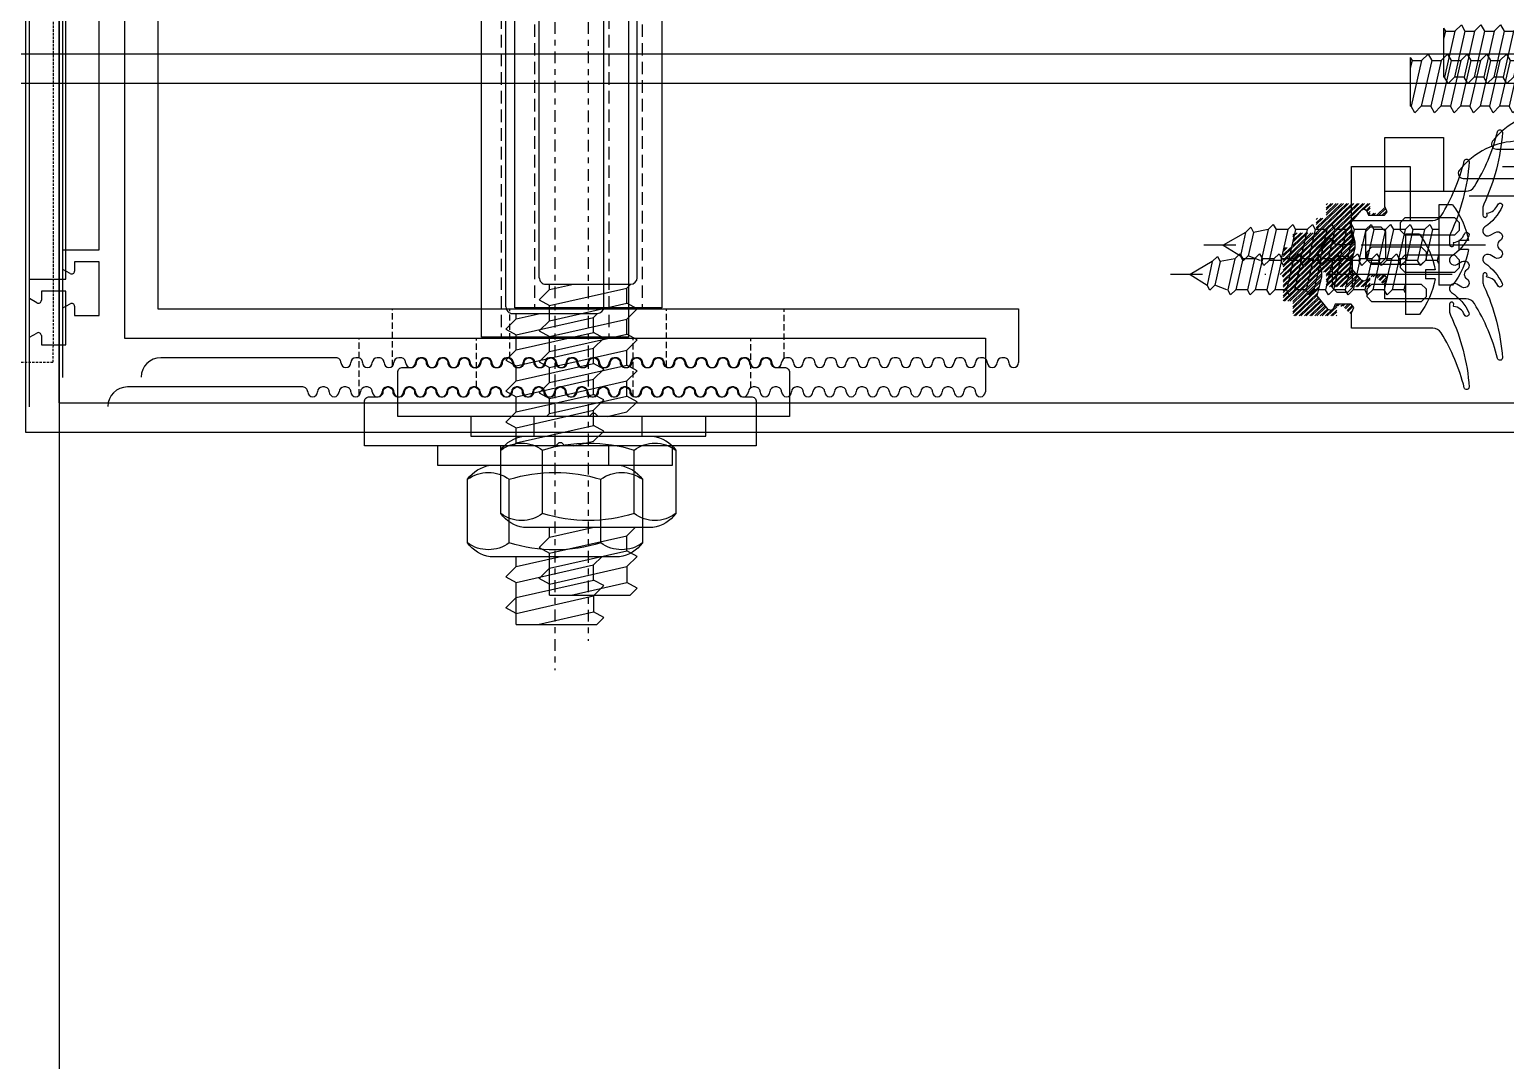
# Model space of a CAD drawing. Header units: inches. Extents: x 4821 to 127877, y 58012 to 433683.
# Drawn here: x 87604.7 to 87755.4, y 82261.8 to 82367 of the extents above; entities that cross this region are included whole.
import ezdxf

# ---------------------------------------------------------------- set-up
doc = ezdxf.new("R2010")
doc.units = ezdxf.units.IN
doc.header["$MEASUREMENT"] = 0
for name, pattern in [('$0$HIDDEN', [0.375, 0.25, -0.125]), ('$1$Center', [29.999999, 12, -6, 6, -6]), ('$1$DASHDOT', [25.4, 12.7, -6.35, 0, -6.35]), ('$1$DASHED', [19.05, 12.7, -6.35])]:
    doc.linetypes.add(name, pattern=pattern)
for name, color, linetype in [('$1$BEAM', 2, 'Continuous'), ('A-FURN-FIXD', 10, 'Continuous'), ('A-WAL-CMU', 7, 'Continuous'), ('A-WAL-LOW', 41, 'Continuous'), ('A-WALL', 53, 'Continuous'), ('A-WIN', 141, 'Continuous')]:
    doc.layers.add(name, color=color, linetype=linetype)

# ---------------------------------------------------------------- blocks, each defined once
blk = doc.blocks.new('$1$M6x25')
at = {"color": 71}
for p, q in [((0, 5), (-5.5, 5)), ((0, 5), (0, -5)), ((-6, 4.5), (-6, -4.5)), ((0.82, 2.34), (0, 2.34)), ((1.19, 3), (0.82, 2.34)), ((0.82, 2.34), (1.88, -2.34)), ((1.85, 2.34), (1.19, 3)), ((1.85, 2.34), (2.91, -2.34)), ((2.82, 2.34), (1.85, 2.34)), ((3.19, 3), (2.82, 2.34)), ((2.82, 2.34), (3.88, -2.34)), ((3.85, 2.34), (3.19, 3)), ((3.85, 2.34), (4.91, -2.34)), ((4.82, 2.34), (3.85, 2.34)), ((5.19, 3), (4.82, 2.34)), ((4.82, 2.34), (5.88, -2.34)), ((5.85, 2.34), (5.19, 3)), ((5.85, 2.34), (6.91, -2.34)), ((6.82, 2.34), (5.85, 2.34)), ((7.19, 3), (6.82, 2.34)), ((6.82, 2.34), (7.88, -2.34)), ((7.85, 2.34), (7.19, 3)), ((7.85, 2.34), (8.91, -2.34)), ((8.82, 2.34), (7.85, 2.34)), ((9.19, 3), (8.82, 2.34)), ((8.82, 2.34), (9.88, -2.34)), ((9.85, 2.34), (9.19, 3)), ((9.85, 2.34), (10.91, -2.34)), ((10.82, 2.34), (9.85, 2.34)), ((11.19, 3), (10.82, 2.34)), ((10.82, 2.34), (11.88, -2.34)), ((11.85, 2.34), (11.19, 3)), ((11.85, 2.34), (12.91, -2.34)), ((12.82, 2.34), (11.85, 2.34)), ((13.19, 3), (12.82, 2.34)), ((12.82, 2.34), (13.88, -2.34)), ((13.85, 2.34), (13.19, 3)), ((13.85, 2.34), (14.91, -2.34)), ((14.82, 2.34), (13.85, 2.34)), ((15.19, 3), (14.82, 2.34)), ((14.82, 2.34), (15.88, -2.34)), ((15.85, 2.34), (15.19, 3)), ((15.85, 2.34), (16.91, -2.34)), ((16.82, 2.34), (15.85, 2.34)), ((17.19, 3), (16.82, 2.34)), ((16.82, 2.34), (17.88, -2.34)), ((17.85, 2.34), (17.19, 3)), ((17.85, 2.34), (18.91, -2.34)), ((18.82, 2.34), (17.85, 2.34)), ((19.19, 3), (18.82, 2.34)), ((18.82, 2.34), (19.88, -2.34)), ((19.85, 2.34), (19.19, 3)), ((19.85, 2.34), (20.91, -2.34)), ((20.82, 2.34), (19.85, 2.34)), ((21.19, 3), (20.82, 2.34)), ((20.82, 2.34), (21.88, -2.34)), ((21.85, 2.34), (21.19, 3)), ((21.85, 2.34), (22.91, -2.34)), ((22.82, 2.34), (21.85, 2.34)), ((23.19, 3), (22.82, 2.34)), ((22.82, 2.34), (23.88, -2.34)), ((23.85, 2.34), (23.19, 3)), ((23.85, 2.34), (24.91, -2.34)), ((24.82, 2.34), (23.85, 2.34)), ((25, 2.66), (24.82, 2.34)), ((24.82, 2.34), (25, 1.56)), ((25, 2.66), (25, -2.34)), ((1.88, -2.34), (0, -2.34)), ((1.88, -2.34), (2.54, -3)), ((2.54, -3), (2.91, -2.34)), ((2.91, -2.34), (3.88, -2.34)), ((3.88, -2.34), (4.54, -3)), ((4.54, -3), (4.91, -2.34)), ((4.91, -2.34), (5.88, -2.34)), ((5.88, -2.34), (6.54, -3)), ((6.54, -3), (6.91, -2.34)), ((6.91, -2.34), (7.88, -2.34)), ((7.88, -2.34), (8.54, -3)), ((8.54, -3), (8.91, -2.34)), ((8.91, -2.34), (9.88, -2.34)), ((9.88, -2.34), (10.54, -3)), ((10.54, -3), (10.91, -2.34)), ((10.91, -2.34), (11.88, -2.34)), ((11.88, -2.34), (12.54, -3)), ((12.54, -3), (12.91, -2.34)), ((12.91, -2.34), (13.88, -2.34)), ((13.88, -2.34), (14.54, -3)), ((14.54, -3), (14.91, -2.34)), ((14.91, -2.34), (15.88, -2.34)), ((15.88, -2.34), (16.54, -3)), ((16.54, -3), (16.91, -2.34)), ((16.91, -2.34), (17.88, -2.34)), ((17.88, -2.34), (18.54, -3)), ((18.54, -3), (18.91, -2.34)), ((18.91, -2.34), (19.88, -2.34)), ((19.88, -2.34), (20.54, -3)), ((20.54, -3), (20.91, -2.34)), ((20.91, -2.34), (21.88, -2.34)), ((21.88, -2.34), (22.54, -3)), ((22.54, -3), (22.91, -2.34)), ((22.91, -2.34), (23.88, -2.34)), ((23.88, -2.34), (24.54, -3)), ((24.54, -3), (24.91, -2.34)), ((24.91, -2.34), (25, -2.34)), ((0, -5), (-5.5, -5))]:
    blk.add_line(p, q, dxfattribs=at)
at = {"color": 71, "linetype": '$1$DASHED', "ltscale": 100}
for p, q in [((-6, 2.89), (-3, 2.89)), ((-6, 1.44), (-3, 1.44)), ((-6, -1.44), (-3, -1.44)), ((-6, -2.89), (-3, -2.89))]:
    blk.add_line(p, q, dxfattribs=at)
at = {"color": 2, "linetype": '$1$Center', "ltscale": 10}
blk.add_line((-7.77, 0), (26.88, 0), dxfattribs=at)
at = {"color": 71}
for centre, start, end in [((-5.5, 4.5), 90, 180), ((-5.5, -4.5), 180, 270)]:
    blk.add_arc(centre, 0.5, start, end, dxfattribs=at)
at = {"color": 71, "linetype": '$1$DASHED', "ltscale": 100}
for centre, radius, start, end in [((-4.2, 2.17), 1.4, 329.0209, 30.9791), ((-8.11, 0), 5.31, 344.2222, 15.7778), ((-4.2, -2.17), 1.4, 329.0209, 30.9791)]:
    blk.add_arc(centre, radius, start, end, dxfattribs=at)
blk = doc.blocks.new('$1$GTSY500112')
at = {"layer": 'A-FURN-FIXD'}
blk.add_lwpolyline([(5.93, -11.75, 0.57735), (5.07, -11.75, -1), (4.2, -11.25), (4.49, -10.75, 0.965781), (3.64, -10.22, -0.138673), (1.56, -11.98, -1.037842), (1.37, -11.52, 0.283592), (2.23, -10.43, -0.584426), (2.31, -10.4, 1.39494), (2.44, -10), (1.75, -10, 0.111575), (1.32, -10.1, -0.09543), (-6.01, -12, -0.91232), (-6.08, -11.51, 0.076551), (-0.47, -9.14, 0.260148), (0, -8.29), (0, 0), (1.56, 0), (2.11, -0.24), (2.45, 0.05), (2.45, 1.67), (1.96, 1.89), (1.81, 2.1), (1.92, 2.38), (3.29, 3.53), (5.21, 3.03), (5.79, 3.03), (7.71, 3.53), (9.08, 2.38), (9.19, 2.1), (9.03, 1.89), (8.55, 1.67), (8.55, 0.05), (8.88, -0.24), (9.44, 0), (11, 0), (11, -8.29, 0.260148), (11.47, -9.14, 0.076551), (17.08, -11.51, -0.91232), (17, -12, -0.09543), (9.68, -10.1, 0.111575), (9.25, -10), (8.55, -10, 1.39494), (8.69, -10.4, -0.584426), (8.77, -10.43, 0.283592), (9.62, -11.52, -1.037842), (9.43, -11.98, -0.138673), (7.36, -10.22, 0.965781), (6.51, -10.75), (6.8, -11.25, -1)], format="xyb", close=True, dxfattribs=at)
for points in [[(4.13, -0.07), (3.64, 0.42), (3.64, 1.47), (4.13, 1.96), (6.87, 1.96), (7.36, 1.47), (7.36, 0.42), (6.87, -0.07)], [(4.01, -1.58), (4.5, -2.07), (4.5, -7.11), (4.01, -7.6), (3.19, -7.6), (2.7, -7.11), (2.7, -2.07), (3.19, -1.58)], [(7.81, -7.6), (6.99, -7.6), (6.5, -7.11), (6.5, -2.07), (6.99, -1.58), (7.81, -1.58), (8.3, -2.07), (8.3, -7.11)]]:
    blk.add_lwpolyline(points, close=True, dxfattribs=at)
blk = doc.blocks.new('$1$RHS4.2x22')
at = {"layer": 'A-FURN-FIXD'}
for p, q in [((1.42, 4.1), (0, 4.1)), ((0, -4.1), (0, 4.1)), ((-19.98, 1.61), (-20.26, 1.09)), ((-19.45, 1.09), (-19.98, 1.61)), ((-18.23, 1.58), (-19.45, 1.09)), ((-17.85, 2.1), (-18.13, 1.58)), ((-17.42, -1.58), (-18.13, 1.58)), ((-17.33, 1.58), (-17.85, 2.1)), ((-16.14, 1.58), (-17.33, 1.58)), ((-16.61, -1.58), (-17.33, 1.58)), ((-15.85, 2.1), (-16.14, 1.58)), ((-15.42, -1.58), (-16.14, 1.58)), ((-15.33, 1.58), (-15.85, 2.1)), ((-14.61, -1.58), (-15.33, 1.58)), ((-14.14, 1.58), (-15.33, 1.58)), ((-13.85, 2.1), (-14.14, 1.58)), ((-13.43, -1.58), (-14.14, 1.58)), ((-13.33, 1.58), (-13.85, 2.1)), ((-12.62, -1.58), (-13.33, 1.58)), ((-12.14, 1.58), (-13.33, 1.58)), ((-11.86, 2.1), (-12.14, 1.58)), ((-11.43, -1.58), (-12.14, 1.58)), ((-11.33, 1.58), (-11.86, 2.1)), ((-10.62, -1.58), (-11.33, 1.58)), ((-10.15, 1.58), (-11.33, 1.58)), ((-9.86, 2.1), (-10.15, 1.58)), ((-9.43, -1.58), (-10.15, 1.58)), ((-9.86, 2.1), (-9.34, 1.58)), ((-8.62, -1.58), (-9.34, 1.58)), ((-8.15, 1.58), (-9.34, 1.58)), ((-7.86, 2.1), (-8.15, 1.58)), ((-7.43, -1.58), (-8.15, 1.58)), ((-7.34, 1.58), (-7.86, 2.1)), ((-6.63, -1.58), (-7.34, 1.58)), ((-6.15, 1.58), (-7.34, 1.58)), ((-5.86, 2.1), (-6.15, 1.58)), ((-5.44, -1.58), (-6.15, 1.58)), ((-5.34, 1.58), (-5.86, 2.1)), ((-4.63, -1.58), (-5.34, 1.58)), ((-4.15, 1.58), (-5.34, 1.58)), ((-3.87, 2.1), (-4.15, 1.58)), ((-3.44, -1.58), (-4.15, 1.58)), ((-3.44, -1.58), (-4.15, 1.58)), ((-3.34, 1.58), (-3.87, 2.1)), ((-2.63, -1.58), (-3.34, 1.58)), ((-2.16, 1.58), (-3.34, 1.58)), ((-1.87, 2.1), (-2.16, 1.58)), ((-1.44, -1.58), (-2.16, 1.58)), ((-1.35, 1.58), (-1.87, 2.1)), ((-0.63, -1.58), (-1.35, 1.58)), ((-0.16, 1.58), (-1.35, 1.58)), ((0, 1.87), (-0.16, 1.58)), ((0, 0.87), (-0.16, 1.58)), ((-22, 0), (-20.26, 1.09)), ((-19.72, -1.3), (-22, 0)), ((-19.72, -1.3), (-20.26, 1.09)), ((-18.91, -1.3), (-19.45, 1.09)), ((3.05, 0.46), (2.04, 0.46)), ((2.04, -0.46), (2.04, 0.46)), ((-19.72, -1.3), (-19.2, -1.82)), ((-19.2, -1.82), (-18.91, -1.3)), ((-17.42, -1.58), (-18.91, -1.3)), ((3.05, -0.46), (2.04, -0.46)), ((-17.42, -1.58), (-16.9, -2.1)), ((-16.9, -2.1), (-16.61, -1.58)), ((-15.42, -1.58), (-16.61, -1.58)), ((-15.42, -1.58), (-14.9, -2.1)), ((-14.9, -2.1), (-14.61, -1.58)), ((-13.43, -1.58), (-14.61, -1.58)), ((-13.43, -1.58), (-12.9, -2.1)), ((-12.9, -2.1), (-12.62, -1.58)), ((-11.43, -1.58), (-12.62, -1.58)), ((-11.43, -1.58), (-10.91, -2.1)), ((-10.91, -2.1), (-10.62, -1.58)), ((-9.43, -1.58), (-10.62, -1.58)), ((-9.43, -1.58), (-8.91, -2.1)), ((-8.91, -2.1), (-8.62, -1.58)), ((-7.43, -1.58), (-8.62, -1.58)), ((-7.43, -1.58), (-6.91, -2.1)), ((-6.91, -2.1), (-6.63, -1.58)), ((-5.44, -1.58), (-6.63, -1.58)), ((-5.44, -1.58), (-4.91, -2.1)), ((-4.91, -2.1), (-4.63, -1.58)), ((-3.44, -1.58), (-4.63, -1.58)), ((-3.44, -1.58), (-2.92, -2.1)), ((-2.92, -2.1), (-2.63, -1.58)), ((-1.44, -1.58), (-2.63, -1.58)), ((-1.44, -1.58), (-0.92, -2.1)), ((-0.92, -2.1), (-0.63, -1.58)), ((0, -1.58), (-0.63, -1.58)), ((1.42, -4.1), (0, -4.1))]:
    blk.add_line(p, q, dxfattribs=at)
at = {"layer": 'A-FURN-FIXD', "linetype": '$1$DASHDOT'}
blk.add_line((4.78, 0), (-24, 0), dxfattribs=at)
at = {"layer": 'A-FURN-FIXD'}
for centre, start, end in [((-5.01, -0.91), 9.6294, 37.9057), ((-5.01, 0.91), 322.0943, 350.3706)]:
    blk.add_arc(centre, 8.15, start, end, dxfattribs=at)
blk = doc.blocks.new('$1$samola')
at = {"color": 71}
for p, q in [((-4.67, 7.92), (-4.67, 1.43)), ((4.68, 7.92), (4.68, 1.43))]:
    blk.add_line(p, q, dxfattribs=at)
blk.add_lwpolyline([(-8.93, 1.43, 0.202618), (-6.6, 0), (6.6, 0, 0.202618), (8.93, 1.43), (8.93, 7.92, 0.202618), (6.6, 9.35), (-6.6, 9.35, 0.202618), (-8.93, 7.92)], format="xyb", close=True, dxfattribs=at)
for points in [[(8.93, 7.92, 0.330304), (4.68, 7.92, 0.151843), (-4.67, 7.92, 0.330304), (-8.93, 7.92)], [(-8.93, 1.43, 0.330304), (-4.67, 1.43, 0.151843), (4.68, 1.43, 0.330304), (8.93, 1.43)]]:
    blk.add_lwpolyline(points, format="xyb", dxfattribs=at)
blk = doc.blocks.new('FIRST SLAB EDGE')
at = {"extrusion": (5.69003e-07, 1.56101e-06, 1)}
h = blk.add_hatch(dxfattribs=at)
h.set_pattern_fill('ANSI32', angle=179.0162)
h.set_pattern_definition([(224.016208986, (621118.67673, -1343831.5998), (0.2605731915, -0.26967871972), []), (224.016208986, (621118.5, -1343831.59677), (0.2605731915, -0.26967871972), [])])
h.paths.add_polyline_path([(1200801.71, -1728493.1), (1200801.71, -1728494.6), (1200800.71, -1728494.6), (1200800.71, -1728497.05), (1200800.41, -1728497.35), (1200800.71, -1728497.65), (1200800.71, -1728500.1), (1200801.71, -1728500.1), (1200801.71, -1728501.6), (1200806.21, -1728501.6), (1200806.21, -1728500.6), (1200806.81, -1728500.6), (1200807.71, -1728501.5), (1200807.71, -1728501.29), (1200807.95, -1728500.74), (1200807.65, -1728500.4), (1200806.03, -1728500.4), (1200805.82, -1728500.89), (1200805.61, -1728501.04), (1200805.33, -1728500.94), (1200804.18, -1728499.57), (1200804.67, -1728497.64), (1200804.67, -1728497.07), (1200804.18, -1728495.14), (1200805.33, -1728493.77), (1200805.61, -1728493.67), (1200805.82, -1728493.82), (1200806.03, -1728494.3), (1200807.65, -1728494.3), (1200807.95, -1728493.97), (1200807.71, -1728493.42), (1200807.71, -1728493.2), (1200806.81, -1728494.1), (1200806.21, -1728494.1), (1200806.21, -1728493.1)])
at = {"layer": '$1$BEAM', "color": 21, "linetype": '$1$DASHED', "ltscale": 0.1, "extrusion": (5.69003e-07, 1.56101e-06, 1)}
for p, q in [((1200720.86, -1728451.95, 0), (1200720.86, -1728503.75, 0)), ((1200731.86, -1728451.95, 0), (1200731.86, -1728503.75, 0))]:
    blk.add_line(p, q, dxfattribs=at)
at = {"layer": '$1$BEAM', "color": 31, "linetype": '$1$DASHED', "ltscale": 0.05, "extrusion": (5.69003e-07, 1.56101e-06, 1)}
for p, q in [((1200706.36, -1728509.71, 0), (1200706.36, -1728503.85, 0)), ((1200718.36, -1728508.87, 0), (1200718.36, -1728503.85, 0)), ((1200734.36, -1728509.78, 0), (1200734.36, -1728503.85, 0)), ((1200746.36, -1728508.92, 0), (1200746.36, -1728503.85, 0))]:
    blk.add_line(p, q, dxfattribs=at)
at = {"layer": '$1$BEAM', "extrusion": (5.69003e-07, 1.56101e-06, 1)}
blk.add_line((1200730.31, -1728530.19, 0), (1200731.36, -1728529.14, 0), dxfattribs=at)
at = {"layer": '$1$BEAM', "color": 21, "extrusion": (5.69003e-07, 1.56101e-06, 1), "elevation": -2.01}
blk.add_lwpolyline([(1200733.86, -1728451.95), (1200733.86, -1728503.75), (1200718.86, -1728503.75), (1200718.86, -1728451.95)], close=True, dxfattribs=at)
at = {"color": 2, "linetype": '$1$Center', "ltscale": 0.1, "extrusion": (5.69003e-07, 1.56101e-06, 1)}
blk.add_line((1200726.36, -1728429.59, 0), (1200726.36, -1728537.78, 0), dxfattribs=at)
at = {"color": 71, "extrusion": (5.69003e-07, 1.56101e-06, 1)}
for p, q in [((1200721.35, -1728500.68, 0), (1200721.35, -1728439.27, 0)), ((1200731.36, -1728500.68, 0), (1200731.36, -1728439.27, 0)), ((1200722.4, -1728501.9, 0), (1200721.35, -1728502.95, 0)), ((1200722.02, -1728501.35, 0), (1200730.69, -1728501.35, 0)), ((1200722.4, -1728501.9, 0), (1200724.85, -1728501.35, 0)), ((1200722.4, -1728501.9, 0), (1200722.4, -1728501.35, 0)), ((1200722.4, -1728503.53, 0), (1200730.31, -1728501.74, 0)), ((1200730.31, -1728501.74, 0), (1200730.7, -1728501.35, 0)), ((1200730.31, -1728503.28, 0), (1200730.31, -1728501.74, 0)), ((1200721.35, -1728502.95, 0), (1200722.4, -1728503.53, 0)), ((1200722.4, -1728505.07, 0), (1200730.31, -1728503.28, 0)), ((1200722.4, -1728505.07, 0), (1200722.4, -1728503.53, 0)), ((1200731.36, -1728503.85, 0), (1200730.31, -1728503.28, 0)), ((1200722.4, -1728506.69, 0), (1200730.31, -1728504.9, 0)), ((1200730.31, -1728504.9, 0), (1200731.36, -1728503.85, 0)), ((1200730.31, -1728506.44, 0), (1200730.31, -1728504.9, 0)), ((1200722.4, -1728505.07, 0), (1200721.35, -1728506.12, 0)), ((1200721.35, -1728506.12, 0), (1200722.4, -1728506.69, 0)), ((1200722.4, -1728508.23, 0), (1200730.31, -1728506.44, 0)), ((1200731.36, -1728507.02, 0), (1200730.31, -1728506.44, 0)), ((1200722.4, -1728508.23, 0), (1200722.4, -1728506.69, 0)), ((1200722.4, -1728509.85, 0), (1200730.31, -1728508.07, 0)), ((1200730.31, -1728508.07, 0), (1200731.36, -1728507.02, 0)), ((1200730.31, -1728509.61, 0), (1200730.31, -1728508.07, 0)), ((1200722.4, -1728508.23, 0), (1200721.35, -1728509.28, 0)), ((1200721.35, -1728509.28, 0), (1200722.4, -1728509.85, 0)), ((1200722.4, -1728511.4, 0), (1200730.31, -1728509.61, 0)), ((1200722.4, -1728511.4, 0), (1200722.4, -1728509.85, 0)), ((1200731.36, -1728510.18, 0), (1200730.31, -1728509.61, 0)), ((1200730.31, -1728511.23, 0), (1200731.36, -1728510.18, 0)), ((1200722.4, -1728511.4, 0), (1200721.35, -1728512.44, 0)), ((1200721.35, -1728512.44, 0), (1200722.4, -1728513.02, 0)), ((1200722.4, -1728513.02, 0), (1200730.31, -1728511.23, 0)), ((1200730.31, -1728512.77, 0), (1200730.31, -1728511.23, 0)), ((1200722.4, -1728514.56, 0), (1200730.31, -1728512.77, 0)), ((1200722.4, -1728514.56, 0), (1200722.4, -1728513.02, 0)), ((1200731.36, -1728513.35, 0), (1200730.31, -1728512.77, 0)), ((1200730.31, -1728514.39, 0), (1200731.36, -1728513.35, 0)), ((1200720.85, -1728516.85, 0), (1200720.85, -1728514.85, 0)), ((1200722.4, -1728514.56, 0), (1200722.11, -1728514.85, 0)), ((1200728.3, -1728514.85, 0), (1200730.31, -1728514.39, 0)), ((1200731.86, -1728516.85, 0), (1200731.86, -1728514.85, 0)), ((1200722.4, -1728527.19, 0), (1200721.35, -1728528.24, 0)), ((1200722.4, -1728527.19, 0), (1200726.79, -1728526.2, 0)), ((1200722.4, -1728527.19, 0), (1200722.4, -1728526.2, 0)), ((1200722.4, -1728528.82, 0), (1200730.31, -1728527.03, 0)), ((1200730.31, -1728527.03, 0), (1200731.14, -1728526.2, 0)), ((1200730.31, -1728528.57, 0), (1200730.31, -1728527.03, 0)), ((1200721.35, -1728528.24, 0), (1200722.4, -1728528.82, 0)), ((1200722.4, -1728530.36, 0), (1200730.31, -1728528.57, 0)), ((1200722.4, -1728530.36, 0), (1200722.4, -1728528.82, 0)), ((1200731.36, -1728529.14, 0), (1200730.31, -1728528.57, 0)), ((1200722.4, -1728530.36, 0), (1200721.35, -1728531.4, 0)), ((1200722.4, -1728531.98, 0), (1200730.31, -1728530.19, 0)), ((1200722.4, -1728531.98, 0), (1200722.4, -1728530.35, 0)), ((1200730.31, -1728530.19, 0), (1200730.31, -1728531.81, 0)), ((1200722.4, -1728531.98, 0), (1200721.35, -1728531.4, 0)), ((1200722.4, -1728533.11, 0), (1200722.4, -1728531.98, 0)), ((1200724.6, -1728533.11, 0), (1200730.31, -1728531.81, 0)), ((1200731.36, -1728532.39, 0), (1200730.31, -1728531.81, 0)), ((1200722.39, -1728533.11, 0), (1200730.64, -1728533.11, 0)), ((1200730.64, -1728533.11, 0), (1200731.36, -1728532.39, 0))]:
    blk.add_line(p, q, dxfattribs=at)
at = {"color": 31, "extrusion": (5.69003e-07, 1.56101e-06, 1)}
for p, q in [((1200682.41, -1728451.85, 0), (1200682.41, -1728503.85, 0)), ((1200676.41, -1728497.85, 0), (1200676.41, -1728457.85, 0)), ((1200672.71, -1728499.83, 0), (1200672.71, -1728497.85, 0)), ((1200672.71, -1728497.85, 0), (1200676.41, -1728497.85, 0)), ((1200673.46, -1728500.26, 0), (1200672.71, -1728499.83, 0)), ((1200676.41, -1728499.05, 0), (1200673.91, -1728499.05, 0)), ((1200673.91, -1728499.05, 0), (1200673.91, -1728500, 0)), ((1200676.41, -1728504.55, 0), (1200676.41, -1728499.05, 0)), ((1200672.71, -1728503.77, 0), (1200673.46, -1728503.34, 0)), ((1200673.91, -1728503.6, 0), (1200673.91, -1728504.55, 0)), ((1200673.91, -1728504.55, 0), (1200676.41, -1728504.55, 0)), ((1200682.41, -1728503.85, 0), (1200770.31, -1728503.85, 0)), ((1200770.31, -1728503.85, 0), (1200770.31, -1728509.35, 0)), ((1200700.61, -1728508.85, 0), (1200682.71, -1728508.85, 0)), ((1200702.81, -1728508.85, 0), (1200702.61, -1728508.85, 0)), ((1200705.01, -1728508.85, 0), (1200704.81, -1728508.85, 0)), ((1200707.21, -1728508.85, 0), (1200707.01, -1728508.85, 0)), ((1200709.41, -1728508.85, 0), (1200709.21, -1728508.85, 0)), ((1200711.61, -1728508.85, 0), (1200711.41, -1728508.85, 0)), ((1200713.81, -1728508.85, 0), (1200713.61, -1728508.85, 0)), ((1200716.01, -1728508.85, 0), (1200715.81, -1728508.85, 0)), ((1200718.21, -1728508.85, 0), (1200718.01, -1728508.85, 0)), ((1200720.41, -1728508.85, 0), (1200720.21, -1728508.85, 0)), ((1200722.61, -1728508.85, 0), (1200722.41, -1728508.85, 0)), ((1200724.81, -1728508.85, 0), (1200724.61, -1728508.85, 0)), ((1200727.01, -1728508.85, 0), (1200726.81, -1728508.85, 0)), ((1200729.21, -1728508.85, 0), (1200729.01, -1728508.85, 0)), ((1200731.41, -1728508.85, 0), (1200731.21, -1728508.85, 0)), ((1200733.61, -1728508.85, 0), (1200733.41, -1728508.85, 0)), ((1200735.81, -1728508.85, 0), (1200735.61, -1728508.85, 0)), ((1200738.01, -1728508.85, 0), (1200737.81, -1728508.85, 0)), ((1200740.21, -1728508.85, 0), (1200740.01, -1728508.85, 0)), ((1200742.41, -1728508.85, 0), (1200742.21, -1728508.85, 0)), ((1200744.61, -1728508.85, 0), (1200744.41, -1728508.85, 0)), ((1200746.81, -1728508.85, 0), (1200746.61, -1728508.85, 0)), ((1200749.01, -1728508.85, 0), (1200748.81, -1728508.85, 0)), ((1200751.21, -1728508.85, 0), (1200751.01, -1728508.85, 0)), ((1200753.41, -1728508.85, 0), (1200753.21, -1728508.85, 0)), ((1200755.61, -1728508.85, 0), (1200755.41, -1728508.85, 0)), ((1200757.81, -1728508.85, 0), (1200757.61, -1728508.85, 0)), ((1200760.01, -1728508.85, 0), (1200759.81, -1728508.85, 0)), ((1200762.21, -1728508.85, 0), (1200762.01, -1728508.85, 0)), ((1200764.41, -1728508.85, 0), (1200764.21, -1728508.85, 0)), ((1200766.61, -1728508.85, 0), (1200766.41, -1728508.85, 0)), ((1200768.81, -1728508.85, 0), (1200768.61, -1728508.85, 0)), ((1200769.31, -1728509.35, 0), (1200769.31, -1728509.35, 0))]:
    blk.add_line(p, q, dxfattribs=at)
at = {"color": 81, "linetype": '$1$Center', "ltscale": 25, "extrusion": (5.69003e-07, 1.56101e-06, 1)}
blk.add_line((1200907.54, -1728477.85, 0), (1200653.24, -1728477.85, 0), dxfattribs=at)
at = {"color": 165, "linetype": 'Continuous', "extrusion": (5.69003e-07, 1.56101e-06, 1)}
blk.add_line((1200825.71, -1728489.35, 0), (1200819.71, -1728489.35, 0), dxfattribs=at)
at = {"color": 21, "linetype": 'Continuous', "extrusion": (5.69003e-07, 1.56101e-06, 1), "elevation": -2.01}
blk.add_lwpolyline([(1200824.91, -1728487.55, -0.414214), (1200825.91, -1728488.55), (1200825.91, -1728489.95), (1200825.91, -1728489.95), (1200825.91, -1728491.35), (1200825.91, -1728491.35), (1200825.91, -1728492.25, 0.414214), (1200826.61, -1728492.95), (1200828.21, -1728492.95), (1200828.21, -1728501.35), (1200829.51, -1728501.35), (1200829.51, -1728491.35), (1200829.51, -1728491.35), (1200829.51, -1728489.95), (1200829.51, -1728489.95), (1200829.51, -1728486.75, 0.414214), (1200826.51, -1728483.75), (1200824.83, -1728483.75, 0.231514), (1200818.71, -1728486.74, 0.624419), (1200819.11, -1728487.55)], format="xyb", close=True, dxfattribs=at)
at = {"color": 31, "extrusion": (5.69003e-07, 1.56101e-06, 1), "elevation": -2.01}
blk.add_lwpolyline([(1200807.71, -1728491.85), (1200807.71, -1728486.35), (1200813.71, -1728486.35), (1200813.71, -1728491.85)], dxfattribs=at)
blk.add_lwpolyline([(1200741.31, -1728509.85, 0.414214), (1200741.81, -1728509.35, -1), (1200742.81, -1728509.35, 0.414214), (1200743.31, -1728509.85), (1200743.51, -1728509.85, 0.414214), (1200744.01, -1728509.35, -1), (1200745.01, -1728509.35, 0.414214), (1200745.51, -1728509.85), (1200746.41, -1728509.85, -0.414214), (1200746.91, -1728510.35), (1200746.91, -1728514.85), (1200727.36, -1728514.85), (1200727.06, -1728514.55), (1200726.76, -1728514.55), (1200726.46, -1728514.85), (1200706.91, -1728514.85), (1200706.91, -1728510.35, -0.414214), (1200707.41, -1728509.85), (1200708.31, -1728509.85, 0.414214), (1200708.81, -1728509.35, -1), (1200709.81, -1728509.35, 0.414214), (1200710.31, -1728509.85), (1200710.51, -1728509.85, 0.414214), (1200711.01, -1728509.35, -1), (1200712.01, -1728509.35, 0.414214), (1200712.51, -1728509.85), (1200712.71, -1728509.85, 0.414214), (1200713.21, -1728509.35, -1), (1200714.21, -1728509.35, 0.414214), (1200714.71, -1728509.85), (1200714.91, -1728509.85, 0.414214), (1200715.41, -1728509.35, -1), (1200716.41, -1728509.35, 0.414214), (1200716.91, -1728509.85), (1200717.11, -1728509.85, 0.414214), (1200717.61, -1728509.35, -1), (1200718.61, -1728509.35, 0.414214), (1200719.11, -1728509.85), (1200719.31, -1728509.85, 0.414214), (1200719.81, -1728509.35, -1), (1200720.81, -1728509.35, 0.414214), (1200721.31, -1728509.85), (1200721.51, -1728509.85, 0.414214), (1200722.01, -1728509.35, -1), (1200723.01, -1728509.35, 0.414214), (1200723.51, -1728509.85), (1200723.71, -1728509.85, 0.414214), (1200724.21, -1728509.35, -1), (1200725.21, -1728509.35, 0.414214), (1200725.71, -1728509.85), (1200725.91, -1728509.85, 0.414214), (1200726.41, -1728509.35, -1), (1200727.41, -1728509.35, 0.414214), (1200727.91, -1728509.85), (1200728.11, -1728509.85, 0.414214), (1200728.61, -1728509.35, -1), (1200729.61, -1728509.35, 0.414214), (1200730.11, -1728509.85), (1200730.31, -1728509.85, 0.414214), (1200730.81, -1728509.35, -1), (1200731.81, -1728509.35, 0.414214), (1200732.31, -1728509.85), (1200732.51, -1728509.85, 0.414214), (1200733.01, -1728509.35, -1), (1200734.01, -1728509.35, 0.414214), (1200734.51, -1728509.85), (1200734.71, -1728509.85, 0.414214), (1200735.21, -1728509.35, -1), (1200736.21, -1728509.35, 0.414214), (1200736.71, -1728509.85), (1200736.91, -1728509.85, 0.414214), (1200737.41, -1728509.35, -1), (1200738.41, -1728509.35, 0.414214), (1200738.91, -1728509.85), (1200739.11, -1728509.85, 0.414214), (1200739.61, -1728509.35, -1), (1200740.61, -1728509.35, 0.414214), (1200741.11, -1728509.85)], format="xyb", close=True, dxfattribs=at)
at = {"color": 71, "extrusion": (5.69003e-07, 1.56101e-06, 1), "elevation": -2.01}
blk.add_lwpolyline([(1200714.36, -1728514.85), (1200714.36, -1728516.85), (1200738.36, -1728516.85), (1200738.36, -1728514.85)], close=True, dxfattribs=at)
at = {"color": 31, "extrusion": (5.69003e-07, 1.56101e-06, 1)}
for centre, radius, start, end in [((1200673.61, -1728500, -2.01), 0.3, 240.0002, 0.0002), ((1200673.61, -1728503.6, -2.01), 0.3, 0.0002, 120.0002), ((1200682.71, -1728510.85, -2.01), 2, 90.0002, 180.0002), ((1200700.61, -1728509.35, -2.01), 0.5, 0.0002, 90.0002), ((1200701.61, -1728509.35, -2.01), 0.5, 180.0002, 0.0002), ((1200702.61, -1728509.35, -2.01), 0.5, 90.0002, 180.0002), ((1200702.81, -1728509.35, -2.01), 0.5, 0.0002, 90.0002), ((1200703.81, -1728509.35, -2.01), 0.5, 180.0002, 0.0002), ((1200704.81, -1728509.35, -2.01), 0.5, 90.0002, 180.0002), ((1200705.01, -1728509.35, -2.01), 0.5, 0.0002, 90.0002), ((1200706.01, -1728509.35, -2.01), 0.5, 180.0002, 0.0002), ((1200707.01, -1728509.35, -2.01), 0.5, 90.0002, 180.0002), ((1200707.21, -1728509.35, -2.01), 0.5, 0.0002, 90.0002), ((1200708.21, -1728509.35, -2.01), 0.5, 180.0002, 0.0002), ((1200709.21, -1728509.35, -2.01), 0.5, 90.0002, 180.0002), ((1200709.41, -1728509.35, -2.01), 0.5, 0.0002, 90.0002), ((1200710.41, -1728509.35, -2.01), 0.5, 180.0002, 0.0002), ((1200711.41, -1728509.35, -2.01), 0.5, 90.0002, 180.0002), ((1200711.61, -1728509.35, -2.01), 0.5, 0.0002, 90.0002), ((1200712.61, -1728509.35, -2.01), 0.5, 180.0002, 0.0002), ((1200713.61, -1728509.35, -2.01), 0.5, 90.0002, 180.0002), ((1200713.81, -1728509.35, -2.01), 0.5, 0.0002, 90.0002), ((1200714.81, -1728509.35, -2.01), 0.5, 180.0002, 0.0002), ((1200715.81, -1728509.35, -2.01), 0.5, 90.0002, 180.0002), ((1200716.01, -1728509.35, -2.01), 0.5, 0.0002, 90.0002), ((1200717.01, -1728509.35, -2.01), 0.5, 180.0002, 0.0002), ((1200718.01, -1728509.35, -2.01), 0.5, 90.0002, 180.0002), ((1200718.21, -1728509.35, -2.01), 0.5, 0.0002, 90.0002), ((1200719.21, -1728509.35, -2.01), 0.5, 180.0002, 0.0002), ((1200720.21, -1728509.35, -2.01), 0.5, 90.0002, 180.0002), ((1200720.41, -1728509.35, -2.01), 0.5, 0.0002, 90.0002), ((1200721.41, -1728509.35, -2.01), 0.5, 180.0002, 0.0002), ((1200722.41, -1728509.35, -2.01), 0.5, 90.0002, 180.0002), ((1200722.61, -1728509.35, -2.01), 0.5, 0.0002, 90.0002), ((1200723.61, -1728509.35, -2.01), 0.5, 180.0002, 0.0002), ((1200724.61, -1728509.35, -2.01), 0.5, 90.0002, 180.0002), ((1200724.81, -1728509.35, -2.01), 0.5, 0.0002, 90.0002), ((1200725.81, -1728509.35, -2.01), 0.5, 180.0002, 0.0002), ((1200726.81, -1728509.35, -2.01), 0.5, 90.0002, 180.0002), ((1200727.01, -1728509.35, -2.01), 0.5, 0.0002, 90.0002), ((1200728.01, -1728509.35, -2.01), 0.5, 180.0002, 0.0002), ((1200729.01, -1728509.35, -2.01), 0.5, 90.0002, 180.0002), ((1200729.21, -1728509.35, -2.01), 0.5, 0.0002, 90.0002), ((1200730.21, -1728509.35, -2.01), 0.5, 180.0002, 0.0002), ((1200731.21, -1728509.35, -2.01), 0.5, 90.0002, 180.0002), ((1200731.41, -1728509.35, -2.01), 0.5, 0.0002, 90.0002), ((1200732.41, -1728509.35, -2.01), 0.5, 180.0002, 0.0002), ((1200733.41, -1728509.35, -2.01), 0.5, 90.0002, 180.0002), ((1200733.61, -1728509.35, -2.01), 0.5, 0.0002, 90.0002), ((1200734.61, -1728509.35, -2.01), 0.5, 180.0002, 0.0002), ((1200735.61, -1728509.35, -2.01), 0.5, 90.0002, 180.0002), ((1200735.81, -1728509.35, -2.01), 0.5, 0.0002, 90.0002), ((1200736.81, -1728509.35, -2.01), 0.5, 180.0002, 0.0002), ((1200737.81, -1728509.35, -2.01), 0.5, 90.0002, 180.0002), ((1200738.01, -1728509.35, -2.01), 0.5, 0.0002, 90.0002), ((1200739.01, -1728509.35, -2.01), 0.5, 180.0002, 0.0002), ((1200740.01, -1728509.35, -2.01), 0.5, 90.0002, 180.0002), ((1200740.21, -1728509.35, -2.01), 0.5, 0.0002, 90.0002), ((1200741.21, -1728509.35, -2.01), 0.5, 180.0002, 0.0002), ((1200742.21, -1728509.35, -2.01), 0.5, 90.0002, 180.0002), ((1200742.41, -1728509.35, -2.01), 0.5, 0.0002, 90.0002), ((1200743.41, -1728509.35, -2.01), 0.5, 180.0002, 0.0002), ((1200744.41, -1728509.35, -2.01), 0.5, 90.0002, 180.0002), ((1200744.61, -1728509.35, -2.01), 0.5, 0.0002, 90.0002), ((1200745.61, -1728509.35, -2.01), 0.5, 180.0002, 0.0002), ((1200746.61, -1728509.35, -2.01), 0.5, 90.0002, 180.0002), ((1200746.81, -1728509.35, -2.01), 0.5, 0.0002, 90.0002), ((1200747.81, -1728509.35, -2.01), 0.5, 180.0002, 0.0002), ((1200748.81, -1728509.35, -2.01), 0.5, 90.0002, 180.0002), ((1200749.01, -1728509.35, -2.01), 0.5, 0.0002, 90.0002), ((1200750.01, -1728509.35, -2.01), 0.5, 180.0002, 0.0002), ((1200751.01, -1728509.35, -2.01), 0.5, 90.0002, 180.0002), ((1200751.21, -1728509.35, -2.01), 0.5, 0.0002, 90.0002), ((1200752.21, -1728509.35, -2.01), 0.5, 180.0002, 0.0002), ((1200753.21, -1728509.35, -2.01), 0.5, 90.0002, 180.0002), ((1200753.41, -1728509.35, -2.01), 0.5, 0.0002, 90.0002), ((1200754.41, -1728509.35, -2.01), 0.5, 180.0002, 0.0002), ((1200755.41, -1728509.35, -2.01), 0.5, 90.0002, 180.0002), ((1200755.61, -1728509.35, -2.01), 0.5, 0.0002, 90.0002), ((1200756.61, -1728509.35, -2.01), 0.5, 180.0002, 0.0002), ((1200757.61, -1728509.35, -2.01), 0.5, 90.0002, 180.0002), ((1200757.81, -1728509.35, -2.01), 0.5, 0.0002, 90.0002), ((1200758.81, -1728509.35, -2.01), 0.5, 180.0002, 0.0002), ((1200759.81, -1728509.35, -2.01), 0.5, 90.0002, 180.0002), ((1200760.01, -1728509.35, -2.01), 0.5, 0.0002, 90.0002), ((1200761.01, -1728509.35, -2.01), 0.5, 180.0002, 0.0002), ((1200762.01, -1728509.35, -2.01), 0.5, 90.0002, 180.0002), ((1200762.21, -1728509.35, -2.01), 0.5, 0.0002, 90.0002), ((1200763.21, -1728509.35, -2.01), 0.5, 180.0002, 0.0002), ((1200764.21, -1728509.35, -2.01), 0.5, 90.0002, 180.0002), ((1200764.41, -1728509.35, -2.01), 0.5, 0.0002, 90.0002), ((1200765.41, -1728509.35, -2.01), 0.5, 180.0002, 0.0002), ((1200766.41, -1728509.35, -2.01), 0.5, 90.0002, 180.0002), ((1200766.61, -1728509.35, -2.01), 0.5, 0.0002, 90.0002), ((1200767.61, -1728509.35, -2.01), 0.5, 180.0002, 0.0002), ((1200768.61, -1728509.35, -2.01), 0.5, 90.0002, 180.0002), ((1200768.81, -1728509.35, -2.01), 0.5, 0.0002, 90.0002), ((1200769.81, -1728509.35, -2.01), 0.5, 180.0002, 0.0002)]:
    blk.add_arc(centre, radius, start, end, dxfattribs=at)
at = {"color": 71, "extrusion": (5.69003e-07, 1.56101e-06, 1)}
for centre, start, end in [((1200722.02, -1728500.68, -2.01), 180.0002, 270.0002), ((1200730.69, -1728500.68, -2.01), 270.0002, 0.0002)]:
    blk.add_arc(centre, 0.667, start, end, dxfattribs=at)
at = {"layer": 'A-WAL-CMU'}
blk.add_line((1200672.34, -1728513.46), (1200672.34, -1723163.52), dxfattribs=at)
blk.add_lwpolyline([(1200672.3, -1728513.46), (1200922.34, -1728513.46), (1200922.34, -1729313.46), (1200672.34, -1729313.46)], dxfattribs=at)
at = {"layer": 'A-WAL-LOW', "linetype": 'Continuous'}
blk.add_line((1200672.7, -1728510.88, 0), (1200672.7, -1726710.88, 0), dxfattribs=at)
at = {"layer": 'A-WIN', "linetype": '$0$HIDDEN'}
for p, q in [((1200672.27, -1727605.31, 0), (1200671.7, -1728509.33, 0)), ((1200671.7, -1728509.33, 0), (1200422.34, -1728509.34, 0))]:
    blk.add_line(p, q, dxfattribs=at)
at = {"layer": '$1$BEAM', "extrusion": (-5.69003e-07, -1.56101e-06, -1), "zscale": -1, "rotation": 179.9997810401333}
blk.add_blockref('$1$samola', (-1200726.36, -1728516.85, 2.01), dxfattribs=at)
at = {"color": 7, "extrusion": (-5.69003e-07, -1.56101e-06, -1), "zscale": -1}
for name, p, rotation in [('$1$M6x25', (-1200838.71, -1728477.85, 2.01), 359.9997810401334), ('$1$RHS4.2x22', (-1200813.21, -1728497.35, 2.01), 179.9997810401333)]:
    blk.add_blockref(name, p, dxfattribs=dict(at, rotation=rotation))
at = {"color": 7, "extrusion": (5.69003e-07, 1.56101e-06, 1), "rotation": 90.00021895986666}
blk.add_blockref('$1$GTSY500112', (1200807.71, -1728502.85, -2.01), dxfattribs=at)

msp = doc.modelspace()

# ---------------------------------------------------------------- linework, layer by layer
at = {"layer": 'A-WALL'}
msp.add_lwpolyline([(82878.35, 99398.84), (82878.35, 89403.89), (87607.73, 89403.89), (87607.73, 80606.26), (82877.73, 80606.26), (82878.35, 68907.53), (66212.73, 68907.53), (66212.73, 82278.83), (51099.37, 82278.83), (51099.37, 68907.53), (34432.45, 68907.53), (34433.06, 80606.26), (29702.76, 80606.26), (29700.08, 89403.8), (34433.06, 89403.89), (34433.06, 99398.84), (82878.35, 99398.84)], dxfattribs=at)

# ---------------------------------------------------------------- block references
at = {"layer": 'A-WAL-CMU'}
for p in [(-1113064.6, 1810842.37, 0), (-1113068, 1810839.38, 0)]:
    msp.add_blockref('FIRST SLAB EDGE', p, dxfattribs=at)

doc.saveas('drawing.dxf')
